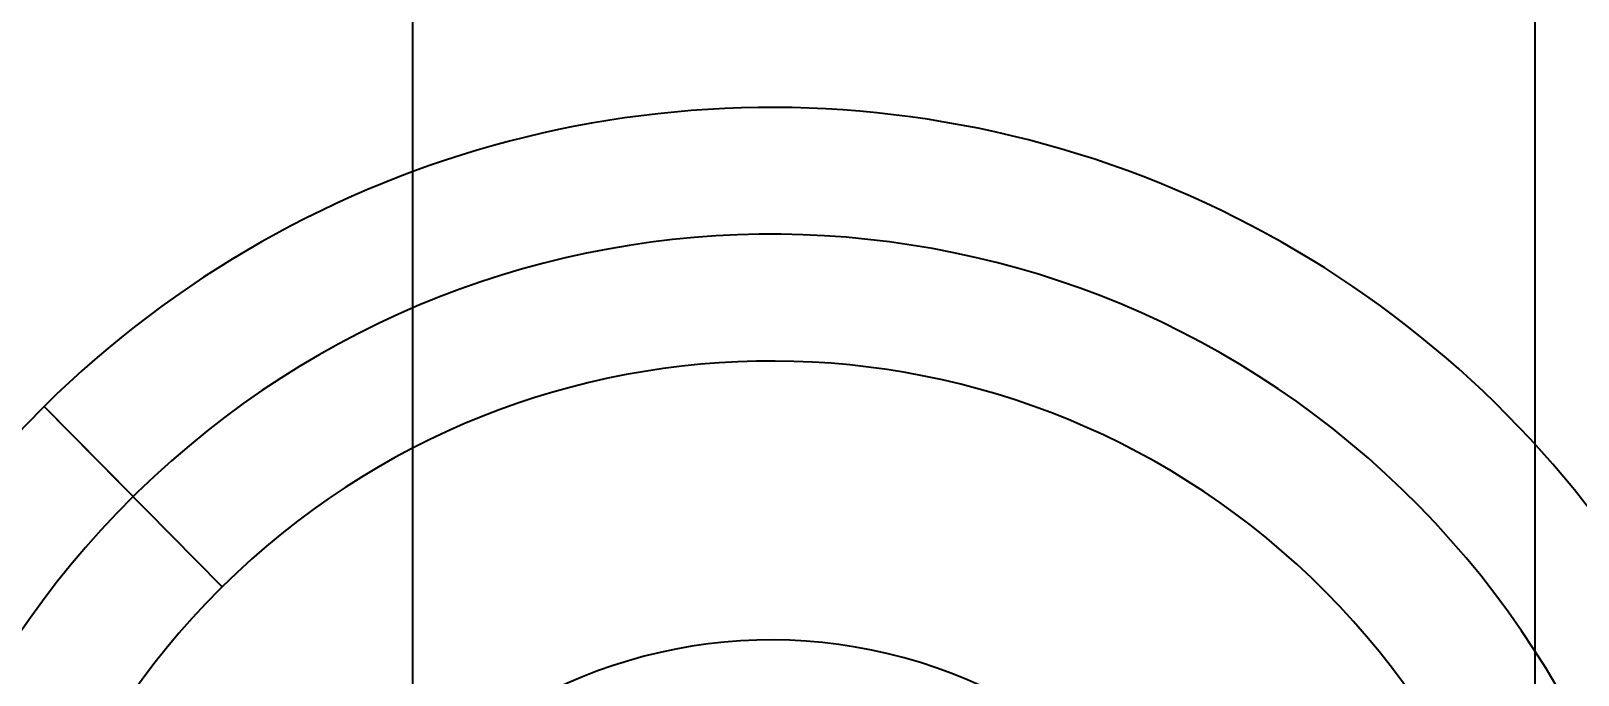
# Model space of a CAD drawing. Header units: millimetres. Extents: x -431 to 3717, y -325 to 2729.
# Drawn here: x 103.98 to 140.62, y 121.07 to 136.31 of the extents above; entities that cross this region are included whole.
import ezdxf

# ---------------------------------------------------------------- set-up
doc = ezdxf.new("R2010")
doc.units = ezdxf.units.MM

# ---------------------------------------------------------------- blocks, each defined once
blk = doc.blocks.new('Drawing View2')
at = {"color": 7, "linetype": 'Continuous', "lineweight": 35}
for p, q in [((-128.4, 202), (-128.4, -278)), ((-128.4, 202), (-128.4, -278)), ((-101.814, -276.062), (-101.814, -75)), ((-101.814, -276.062), (-101.814, -75)), ((-132.903, -214.841), (-137.121, -210.573)), ((-137.121, -210.573), (-135.012, -212.707))]:
    blk.add_line(p, q, dxfattribs=at)
for radius, start, end in [(24.5, 314.6585, 134.6585), (24.5, 314.6585, 134.6585), (21.5, 314.6585, 134.2993), (18.5, 314.9113, 134.6585), (24.5, 134.6585, 314.6585), (24.5, 134.6585, 314.6585), (21.5, 134.6585, 314.2993), (21.5, 134.2993, 134.6585), (18.5, 134.9113, 314.6585), (18.5, 134.6585, 134.9113), (11.9, 314.6585, 134.6585)]:
    blk.add_arc((-119.9, -228), radius, start, end, dxfattribs=at)

msp = doc.modelspace()

# ---------------------------------------------------------------- block references
at = {"color": 7, "linetype": 'Continuous', "lineweight": 35}
msp.add_blockref('Drawing View2', (241.415, 338), dxfattribs=at)

doc.saveas('drawing.dxf')
